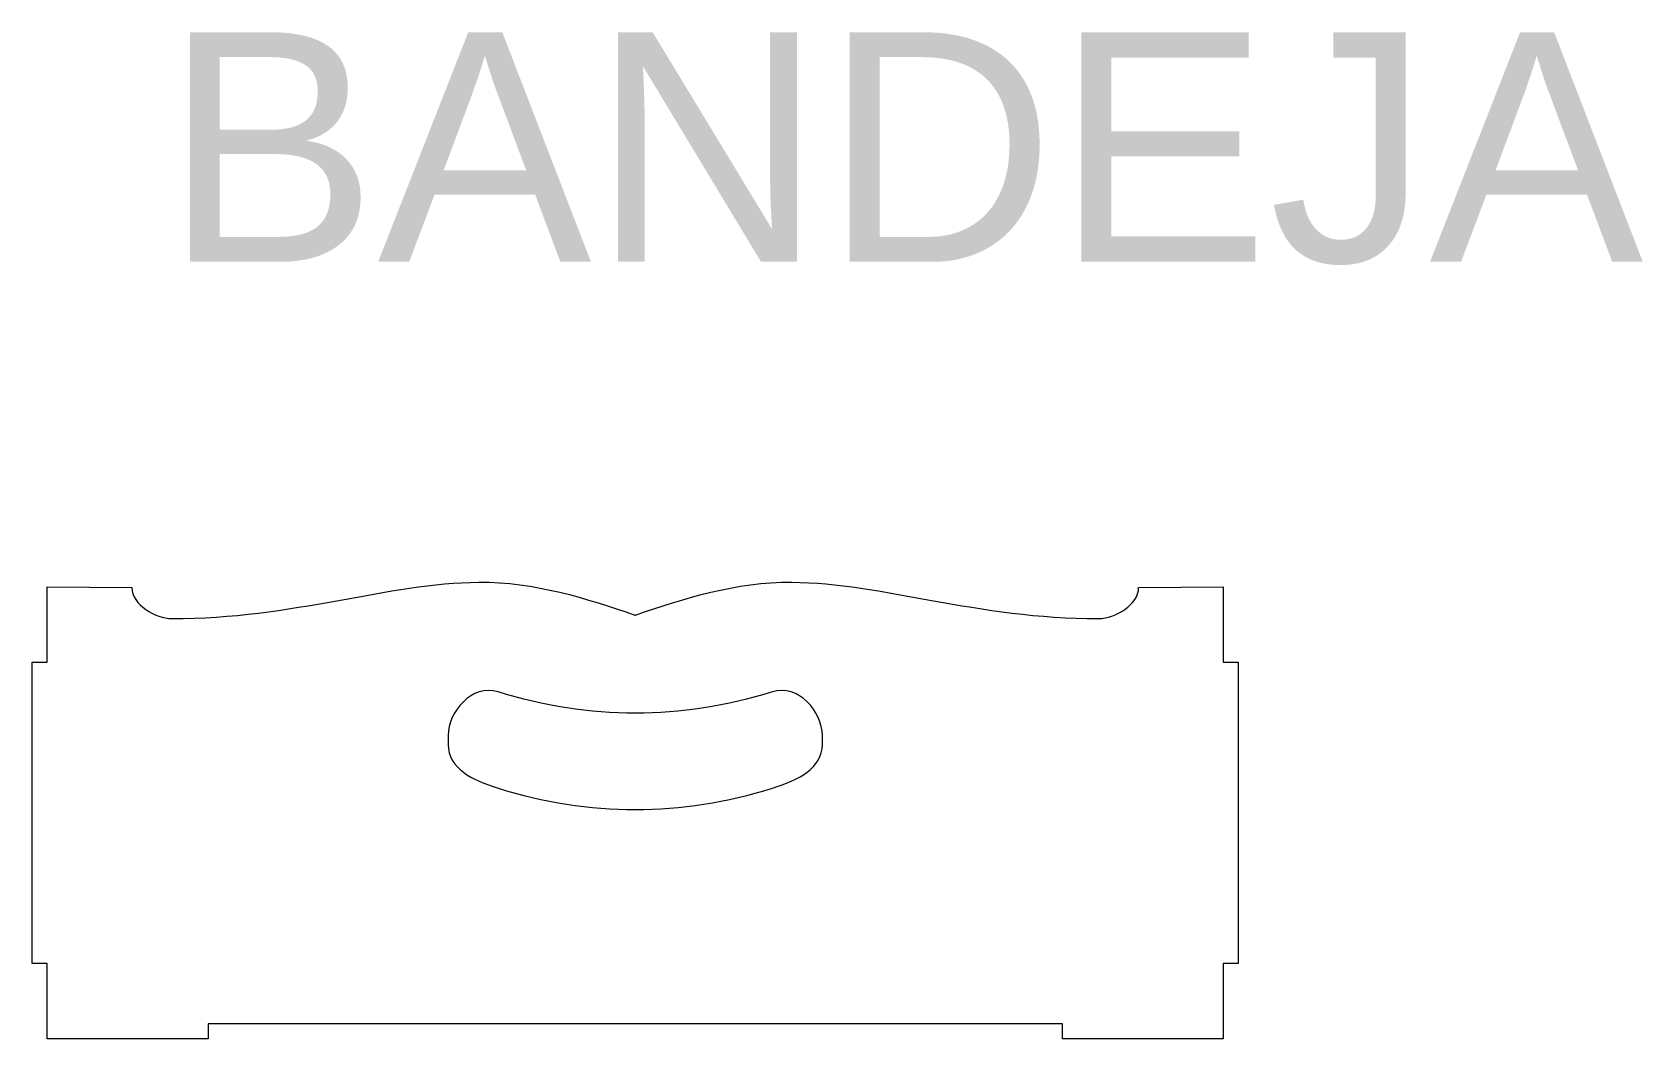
# Model space of a CAD drawing. Header units: millimetres. Extents: x -3306 to 3306, y -396 to 396.
# Drawn here: x -508.6 to -188.1, y 184.1 to 384.5 of the extents above; entities that cross this region are included whole.
import ezdxf

# ---------------------------------------------------------------- set-up
doc = ezdxf.new("R2010")
doc.units = ezdxf.units.MM
doc.header["$MEASUREMENT"] = 0
doc.layers.add('Camada 1', color=7, linetype='Continuous')
doc.styles.add('3', font='Arial', dxfattribs={"height": 1})

msp = doc.modelspace()

# ---------------------------------------------------------------- linework, layer by layer
at = {"layer": 'Camada 1', "color": 250, "lineweight": 20}
for points, knots in [([(-303.6015, 184.09), (-303.6015, 184.09), (-271.5792, 184.09), (-271.5792, 184.09), (-271.5792, 184.09), (-271.5792, 184.09), (-271.5792, 199.09), (-271.5792, 199.09), (-271.5792, 199.09), (-271.5792, 199.09), (-268.6015, 199.09), (-268.6015, 199.09), (-268.6015, 199.09), (-268.6015, 199.09), (-268.6015, 259.09), (-268.6015, 259.09), (-268.6015, 259.09), (-268.6015, 259.09), (-271.5792, 259.09), (-271.5792, 259.09), (-271.5792, 259.09), (-271.5792, 259.09), (-271.5792, 274.0901), (-271.5792, 274.0901), (-271.5792, 274.0901), (-271.5792, 274.0901), (-288.4245, 273.9134), (-288.4245, 273.9134), (-288.4245, 273.9134), (-288.4245, 270.5131), (-293.1175, 267.7312), (-296.393, 267.7312), (-296.393, 267.7312), (-320.5779, 267.7312), (-339.4456, 274.8279), (-357.4397, 274.9882), (-357.4397, 274.9882), (-368.6247, 275.088), (-378.912, 271.7274), (-388.5519, 268.4492), (-388.5519, 268.4492), (-388.5684, 268.4548), (-388.5849, 268.4605), (-388.6015, 268.4661), (-388.6015, 268.4661), (-388.6181, 268.4605), (-388.6346, 268.4548), (-388.6511, 268.4492), (-388.6511, 268.4492), (-398.291, 271.7274), (-408.5783, 275.088), (-419.7633, 274.9882), (-419.7633, 274.9882), (-437.7574, 274.8279), (-456.6251, 267.7312), (-480.81, 267.7312), (-480.81, 267.7312), (-484.0855, 267.7312), (-488.7785, 270.5131), (-488.7785, 273.9134), (-488.7785, 273.9134), (-488.7785, 273.9134), (-505.6238, 274.0901), (-505.6238, 274.0901), (-505.6238, 274.0901), (-505.6238, 274.0901), (-505.6238, 259.09), (-505.6238, 259.09), (-505.6238, 259.09), (-505.6238, 259.09), (-508.6015, 259.09), (-508.6015, 259.09), (-508.6015, 259.09), (-508.6015, 259.09), (-508.6015, 199.09), (-508.6015, 199.09), (-508.6015, 199.09), (-508.6015, 199.09), (-505.6238, 199.09), (-505.6238, 199.09), (-505.6238, 199.09), (-505.6238, 199.09), (-505.6238, 184.09), (-505.6238, 184.09), (-505.6238, 184.09), (-505.6238, 184.09), (-473.6014, 184.09), (-473.6014, 184.09), (-473.6014, 184.09), (-473.6014, 184.09), (-473.6014, 187.09), (-473.6014, 187.09), (-473.6014, 187.09), (-473.6014, 187.09), (-303.6015, 187.09), (-303.6015, 187.09), (-303.6015, 187.09), (-303.6015, 187.09), (-303.6015, 184.09), (-303.6015, 184.09)], [0, 0, 0, 0, 0.03846154, 0.03846154, 0.03846154, 0.03846154, 0.07692308, 0.07692308, 0.07692308, 0.07692308, 0.11538462, 0.11538462, 0.11538462, 0.11538462, 0.15384615, 0.15384615, 0.15384615, 0.15384615, 0.19230769, 0.19230769, 0.19230769, 0.19230769, 0.23076923, 0.23076923, 0.23076923, 0.23076923, 0.26923077, 0.26923077, 0.26923077, 0.26923077, 0.30769231, 0.30769231, 0.30769231, 0.30769231, 0.34615385, 0.34615385, 0.34615385, 0.34615385, 0.38461538, 0.38461538, 0.38461538, 0.38461538, 0.42307692, 0.42307692, 0.42307692, 0.42307692, 0.46153846, 0.46153846, 0.46153846, 0.46153846, 0.5, 0.5, 0.5, 0.5, 0.53846154, 0.53846154, 0.53846154, 0.53846154, 0.57692308, 0.57692308, 0.57692308, 0.57692308, 0.61538462, 0.61538462, 0.61538462, 0.61538462, 0.65384615, 0.65384615, 0.65384615, 0.65384615, 0.69230769, 0.69230769, 0.69230769, 0.69230769, 0.73076923, 0.73076923, 0.73076923, 0.73076923, 0.76923077, 0.76923077, 0.76923077, 0.76923077, 0.80769231, 0.80769231, 0.80769231, 0.80769231, 0.84615385, 0.84615385, 0.84615385, 0.84615385, 0.88461538, 0.88461538, 0.88461538, 0.88461538, 0.92307692, 0.92307692, 0.92307692, 0.92307692, 1, 1, 1, 1]), ([(-388.6015, 248.8865), (-379.5433, 248.8933), (-370.4417, 250.3069), (-361.2961, 253.1475), (-361.2961, 253.1475), (-356.1485, 254.7463), (-351.3669, 249.23), (-351.3669, 244.4423), (-351.3669, 244.4423), (-351.3669, 244.4423), (-351.3669, 242.7011), (-351.3669, 242.7011), (-351.3669, 242.7011), (-351.3669, 237.9133), (-356.1485, 235.5949), (-361.2961, 233.996), (-361.2961, 233.996), (-370.3978, 231.169), (-379.4997, 229.7418), (-388.6015, 229.735), (-388.6015, 229.735), (-397.7033, 229.7418), (-406.8052, 231.169), (-415.9069, 233.996), (-415.9069, 233.996), (-421.0545, 235.5949), (-425.8361, 237.9133), (-425.8361, 242.7011), (-425.8361, 242.7011), (-425.8361, 242.7011), (-425.8361, 244.4423), (-425.8361, 244.4423), (-425.8361, 244.4423), (-425.8361, 249.23), (-421.0545, 254.7463), (-415.9069, 253.1475), (-415.9069, 253.1475), (-406.7613, 250.3069), (-397.6597, 248.8933), (-388.6015, 248.8865)], [0, 0, 0, 0, 0.09090909, 0.09090909, 0.09090909, 0.09090909, 0.18181818, 0.18181818, 0.18181818, 0.18181818, 0.27272727, 0.27272727, 0.27272727, 0.27272727, 0.36363636, 0.36363636, 0.36363636, 0.36363636, 0.45454545, 0.45454545, 0.45454545, 0.45454545, 0.54545455, 0.54545455, 0.54545455, 0.54545455, 0.63636364, 0.63636364, 0.63636364, 0.63636364, 0.72727273, 0.72727273, 0.72727273, 0.72727273, 0.81818182, 0.81818182, 0.81818182, 0.81818182, 1, 1, 1, 1])]:
    msp.add_open_spline(points, degree=3, knots=knots, dxfattribs=at)

# ---------------------------------------------------------------- texts
at = {"layer": 'Camada 1', "color": 250, "style": '3'}
msp.add_text('BANDEJA', height=45.71042, dxfattribs=at).set_placement((-482.4679, 338.7591))

doc.saveas('drawing.dxf')
